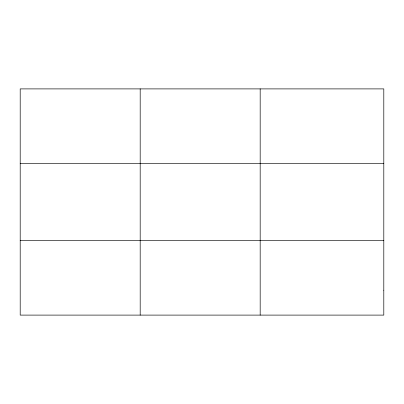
<?xml version="1.0" encoding="UTF-8"?>
<svg xmlns="http://www.w3.org/2000/svg" width="404" height="404" viewBox="0 0 404 404"><rect width="100%" height="100%" fill="white"/><g stroke="black" fill="none" stroke-linecap="round" stroke-linejoin="round"><path stroke-width="0.61" d="M140.188 88.9L140.188 315.1M260.176 88.9L260.176 315.1M20.2 163.544L383.8 163.544M20.2 240.456L383.8 240.456M383.8 290.218L383.8 315.1L20.2 315.1L20.2 88.9L383.8 88.9L383.8 290.218"/></g></svg>
